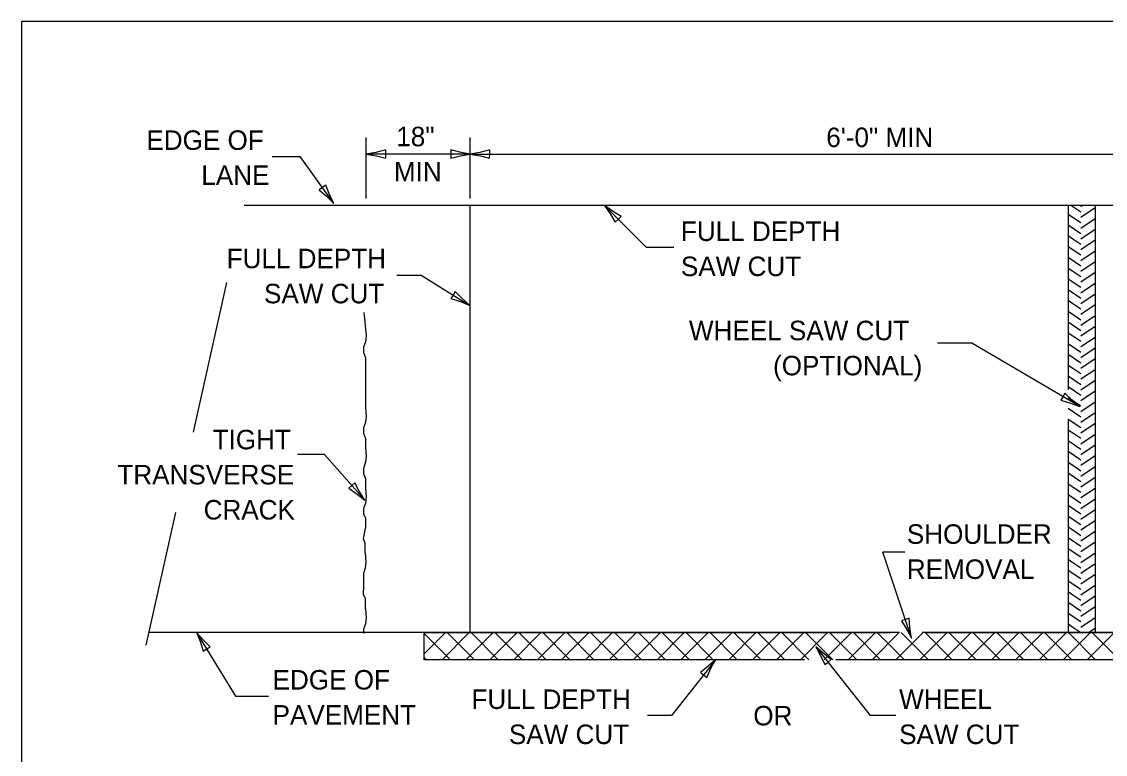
# Model space of a CAD drawing. Extents: x 2261917 to 2263177, y -3123772 to -3123372.
# Drawn here: x 2261916.7 to 2262072.3, y -3123477 to -3123371.8 of the extents above; entities that cross this region are included whole.
import ezdxf

# ---------------------------------------------------------------- set-up
doc = ezdxf.new("R2010")
doc.units = 0
for name, color, linetype in [('Default', 7, 'Continuous'), ('RD_Pr_Roadway_Dimensions', 7, 'Continuous'), ('RD_Pr_Roadway_Items', 7, 'Continuous'), ('RD_Pr_Roadway_Notes', 7, 'Continuous')]:
    doc.layers.add(name, color=color, linetype=linetype)

msp = doc.modelspace()

# ---------------------------------------------------------------- linework, layer by layer
at = {"layer": 'Default'}
msp.add_lwpolyline([(2261916.73, -3123771.81), (2262546.73, -3123771.81), (2262546.73, -3123371.81), (2261916.73, -3123371.81)], close=True, dxfattribs=at)
at = {"layer": 'RD_Pr_Roadway_Dimensions'}
for p, q in [((2261966.2, -3123397.19), (2261966.2, -3123388.42)), ((2261981.13, -3123397.19), (2261981.13, -3123388.42)), ((2261981.13, -3123390.82), (2261966.2, -3123390.82)), ((2261981.13, -3123390.82), (2262103.64, -3123390.82))]:
    msp.add_line(p, q, dxfattribs=at)
for points in [[(2261969, -3123391.4), (2261969, -3123390.82), (2261969, -3123390.23), (2261967.6, -3123390.58), (2261966.2, -3123390.82), (2261967.7, -3123391.09)], [(2261978.33, -3123390.23), (2261978.33, -3123390.82), (2261978.33, -3123391.4), (2261979.73, -3123391.06), (2261981.13, -3123390.82), (2261979.63, -3123390.55)], [(2261983.92, -3123391.4), (2261983.93, -3123390.82), (2261983.93, -3123390.23), (2261982.53, -3123390.58), (2261981.13, -3123390.82), (2261982.62, -3123391.09)]]:
    msp.add_lwpolyline(points, close=True, dxfattribs=at)
at = {"layer": 'RD_Pr_Roadway_Items'}
for p, q in [((2261948.66, -3123398.15), (2261981.12, -3123398.15)), ((2262066.97, -3123398.15), (2262066.97, -3123424.62)), ((2262067.37, -3123398.15), (2262067.64, -3123398.34)), ((2262067.64, -3123398.34), (2262068.8, -3123399.11)), ((2262068.8, -3123398.34), (2262069.08, -3123398.15)), ((2262068.8, -3123399.89), (2262070.87, -3123398.51)), ((2262070.87, -3123398.15), (2262070.87, -3123459.53)), ((2262066.97, -3123399.44), (2262068.8, -3123400.66)), ((2262068.8, -3123401.44), (2262070.87, -3123400.06)), ((2262066.97, -3123400.98), (2262068.8, -3123402.21)), ((2262068.8, -3123402.98), (2262070.87, -3123401.6)), ((2262066.97, -3123402.53), (2262067.64, -3123402.98)), ((2262067.64, -3123402.98), (2262068.8, -3123403.76)), ((2262068.8, -3123404.53), (2262070.87, -3123403.15)), ((2262066.97, -3123404.08), (2262068.8, -3123405.31)), ((2262068.8, -3123406.08), (2262070.87, -3123404.7)), ((2262066.97, -3123405.63), (2262068.8, -3123406.85)), ((2262068.8, -3123407.63), (2262070.87, -3123406.25)), ((2262066.97, -3123407.18), (2262067.64, -3123407.63)), ((2262067.64, -3123407.63), (2262068.8, -3123408.4)), ((2262068.8, -3123409.18), (2262070.87, -3123407.8)), ((2261941.42, -3123430.76), (2261946.19, -3123409.26)), ((2262066.97, -3123408.73), (2262068.8, -3123409.95)), ((2262068.8, -3123410.73), (2262070.87, -3123409.35)), ((2262066.97, -3123410.28), (2262068.8, -3123411.5)), ((2262068.8, -3123412.27), (2262070.87, -3123410.89)), ((2262066.97, -3123411.82), (2262067.64, -3123412.27)), ((2262067.64, -3123412.27), (2262068.8, -3123413.05)), ((2262068.8, -3123413.82), (2262070.87, -3123412.44)), ((2262066.97, -3123413.37), (2262068.8, -3123414.6)), ((2262068.8, -3123415.37), (2262070.87, -3123413.99)), ((2262066.97, -3123414.92), (2262068.8, -3123416.15)), ((2262068.8, -3123416.92), (2262070.87, -3123415.54)), ((2262066.97, -3123416.47), (2262067.64, -3123416.92)), ((2262067.64, -3123416.92), (2262068.8, -3123417.69)), ((2262068.8, -3123418.47), (2262070.87, -3123417.09)), ((2262066.97, -3123418.02), (2262068.8, -3123419.24)), ((2262068.8, -3123420.02), (2262070.87, -3123418.64)), ((2262066.97, -3123419.57), (2262068.8, -3123420.79)), ((2262068.8, -3123421.57), (2262070.87, -3123420.19)), ((2262066.97, -3123421.12), (2262067.64, -3123421.57)), ((2262067.64, -3123421.57), (2262068.8, -3123422.34)), ((2262068.8, -3123423.11), (2262070.87, -3123421.73)), ((2262066.97, -3123422.66), (2262068.8, -3123423.89)), ((2262068.8, -3123424.66), (2262070.87, -3123423.28)), ((2262066.97, -3123424.21), (2262068.8, -3123425.44)), ((2262068.8, -3123426.21), (2262070.87, -3123424.83)), ((2262066.97, -3123425.76), (2262067.64, -3123426.21)), ((2262067.64, -3123426.21), (2262068.8, -3123426.99)), ((2262068.8, -3123427.76), (2262070.87, -3123426.38)), ((2262066.97, -3123427.31), (2262068.8, -3123428.53)), ((2262068.8, -3123429.31), (2262070.87, -3123427.93)), ((2262066.97, -3123428.86), (2262068.8, -3123430.08)), ((2262066.97, -3123428.87), (2262066.97, -3123459.53)), ((2262068.8, -3123430.86), (2262070.87, -3123429.48)), ((2262066.97, -3123430.41), (2262067.64, -3123430.86)), ((2262067.64, -3123430.86), (2262068.8, -3123431.63)), ((2262068.8, -3123432.41), (2262070.87, -3123431.02)), ((2262066.97, -3123431.95), (2262068.8, -3123433.18)), ((2262068.8, -3123433.95), (2262070.87, -3123432.57)), ((2262066.97, -3123433.5), (2262068.8, -3123434.73)), ((2262068.8, -3123435.5), (2262070.87, -3123434.12)), ((2262066.97, -3123435.05), (2262067.64, -3123435.5)), ((2262067.64, -3123435.5), (2262068.8, -3123436.28)), ((2262068.8, -3123437.05), (2262070.87, -3123435.67)), ((2262066.97, -3123436.6), (2262068.8, -3123437.82)), ((2262068.8, -3123438.6), (2262070.87, -3123437.22)), ((2262066.97, -3123438.15), (2262068.8, -3123439.37)), ((2262068.8, -3123440.15), (2262070.87, -3123438.77)), ((2262066.97, -3123439.7), (2262067.64, -3123440.15)), ((2262067.64, -3123440.15), (2262068.8, -3123440.92)), ((2262068.8, -3123441.7), (2262070.87, -3123440.32)), ((2261934.63, -3123461.31), (2261938.86, -3123442.26)), ((2262066.97, -3123441.25), (2262068.8, -3123442.47)), ((2262068.8, -3123443.24), (2262070.87, -3123441.86)), ((2262066.97, -3123442.79), (2262068.8, -3123444.02)), ((2262068.8, -3123444.79), (2262070.87, -3123443.41)), ((2262066.97, -3123444.34), (2262067.64, -3123444.79)), ((2262067.64, -3123444.79), (2262068.8, -3123445.57)), ((2262068.8, -3123446.34), (2262070.87, -3123444.96)), ((2262066.97, -3123445.89), (2262068.8, -3123447.11)), ((2262068.8, -3123447.89), (2262070.87, -3123446.51)), ((2262066.97, -3123447.44), (2262068.8, -3123448.66)), ((2262068.8, -3123449.44), (2262070.87, -3123448.06)), ((2262066.97, -3123448.99), (2262067.64, -3123449.44)), ((2262067.64, -3123449.44), (2262068.8, -3123450.21)), ((2262068.8, -3123450.99), (2262070.87, -3123449.61)), ((2262066.97, -3123450.54), (2262068.8, -3123451.76)), ((2262068.8, -3123452.53), (2262070.87, -3123451.15)), ((2262066.97, -3123452.08), (2262068.8, -3123453.31)), ((2262068.8, -3123454.08), (2262070.87, -3123452.7)), ((2262066.97, -3123453.63), (2262067.64, -3123454.08)), ((2262067.64, -3123454.08), (2262068.8, -3123454.86)), ((2262068.8, -3123455.63), (2262070.87, -3123454.25)), ((2262066.97, -3123455.18), (2262068.8, -3123456.41)), ((2262068.8, -3123457.18), (2262070.87, -3123455.8)), ((2262066.97, -3123456.73), (2262068.8, -3123457.95)), ((2262068.8, -3123458.73), (2262070.87, -3123457.35)), ((2261981.12, -3123459.53), (2261935.03, -3123459.53)), ((2261974.52, -3123462.59), (2261977.57, -3123459.53)), ((2261978.31, -3123463.44), (2261974.52, -3123459.65)), ((2261977.09, -3123463.44), (2261981, -3123459.53)), ((2261981.74, -3123463.44), (2261977.83, -3123459.53)), ((2261980.52, -3123463.44), (2261984.43, -3123459.53)), ((2261985.17, -3123463.44), (2261981.26, -3123459.53)), ((2261983.95, -3123463.44), (2261987.86, -3123459.53)), ((2261988.6, -3123463.44), (2261984.69, -3123459.53)), ((2261987.38, -3123463.44), (2261991.29, -3123459.53)), ((2261992.03, -3123463.44), (2261988.12, -3123459.53)), ((2261990.81, -3123463.44), (2261994.72, -3123459.53)), ((2261995.46, -3123463.44), (2261991.55, -3123459.53)), ((2261994.24, -3123463.44), (2261998.15, -3123459.53)), ((2261998.89, -3123463.44), (2261994.99, -3123459.53)), ((2261997.67, -3123463.44), (2262001.58, -3123459.53)), ((2262002.32, -3123463.44), (2261998.42, -3123459.53)), ((2262001.1, -3123463.44), (2262005.01, -3123459.53)), ((2262005.75, -3123463.44), (2262001.85, -3123459.53)), ((2262004.53, -3123463.44), (2262008.44, -3123459.53)), ((2262009.18, -3123463.44), (2262005.28, -3123459.53)), ((2262007.96, -3123463.44), (2262011.87, -3123459.53)), ((2262012.61, -3123463.44), (2262008.71, -3123459.53)), ((2262011.39, -3123463.44), (2262015.3, -3123459.53)), ((2262016.04, -3123463.44), (2262012.14, -3123459.53)), ((2262014.83, -3123463.44), (2262018.73, -3123459.53)), ((2262019.47, -3123463.44), (2262015.57, -3123459.53)), ((2262018.26, -3123463.44), (2262022.16, -3123459.53)), ((2262022.9, -3123463.44), (2262019, -3123459.53)), ((2262021.69, -3123463.44), (2262025.59, -3123459.53)), ((2262026.33, -3123463.44), (2262022.43, -3123459.53)), ((2262025.12, -3123463.44), (2262029.02, -3123459.53)), ((2262029.77, -3123463.44), (2262025.86, -3123459.53)), ((2262028.55, -3123463.44), (2262032.45, -3123459.53)), ((2262033.2, -3123463.44), (2262029.29, -3123459.53)), ((2262031.98, -3123463.44), (2262035.88, -3123459.53)), ((2262036.63, -3123463.44), (2262032.72, -3123459.53)), ((2262035.41, -3123463.44), (2262039.31, -3123459.53)), ((2262040.06, -3123463.44), (2262036.15, -3123459.53)), ((2262038.84, -3123463.44), (2262042.74, -3123459.53)), ((2262043.49, -3123463.44), (2262039.58, -3123459.53)), ((2262042.27, -3123463.44), (2262046.17, -3123459.53)), ((2262046.92, -3123463.44), (2262043.01, -3123459.53)), ((2262045.7, -3123463.44), (2262049.61, -3123459.53)), ((2262050.35, -3123463.44), (2262046.44, -3123459.53)), ((2262049.13, -3123463.44), (2262053.04, -3123459.53)), ((2262053.78, -3123463.44), (2262049.87, -3123459.53)), ((2262052.56, -3123463.44), (2262056.46, -3123459.53)), ((2262057.21, -3123463.44), (2262053.3, -3123459.53)), ((2262055.99, -3123463.44), (2262059.9, -3123459.53)), ((2262060.64, -3123463.44), (2262056.73, -3123459.53)), ((2262059.42, -3123463.44), (2262063.33, -3123459.53)), ((2262064.07, -3123463.44), (2262060.16, -3123459.53)), ((2262062.85, -3123463.44), (2262066.76, -3123459.53)), ((2262067.5, -3123463.44), (2262063.59, -3123459.53)), ((2262066.28, -3123463.44), (2262070.19, -3123459.53)), ((2262066.97, -3123458.28), (2262067.64, -3123458.73)), ((2262070.93, -3123463.44), (2262067.02, -3123459.53)), ((2262067.64, -3123458.73), (2262068.8, -3123459.5)), ((2262069.71, -3123463.44), (2262073.62, -3123459.53)), ((2262069.92, -3123459.53), (2262070.87, -3123458.9)), ((2262074.36, -3123463.44), (2262070.45, -3123459.53)), ((2261974.88, -3123463.44), (2261974.52, -3123463.08))]:
    msp.add_line(p, q, dxfattribs=at)
for points in [[(2262042.78, -3123459.53), (2261981.12, -3123459.53), (2261981.12, -3123398.15), (2262103.61, -3123398.15), (2262103.61, -3123459.53), (2262046.01, -3123459.53)], [(2261965.88, -3123413.59), (2261966.21, -3123416.87), (2261966.08, -3123417.76), (2261965.82, -3123418.53), (2261965.82, -3123419.29), (2261966.08, -3123420.06), (2261966.08, -3123420.69), (2261966.08, -3123427.19)], [(2261966.08, -3123427.19), (2261966.21, -3123428.46), (2261966.08, -3123429.35), (2261965.82, -3123430.12), (2261965.82, -3123430.88), (2261966.08, -3123431.64), (2261966.08, -3123432.28), (2261966.08, -3123432.92)], [(2261966.08, -3123432.92), (2261966.21, -3123434.19), (2261966.08, -3123435.08), (2261965.82, -3123435.97), (2261965.82, -3123436.74), (2261966.08, -3123437.38), (2261966.08, -3123438.14), (2261966.08, -3123438.78)], [(2261966.08, -3123438.78), (2261966.21, -3123440.05), (2261966.08, -3123440.94), (2261965.82, -3123441.7), (2261965.82, -3123442.47), (2261966.08, -3123443.11), (2261966.08, -3123443.87), (2261966.08, -3123444.51)], [(2261966.04, -3123448.09), (2261966.04, -3123447.46), (2261966.04, -3123446.69), (2261965.79, -3123446.05), (2261966.08, -3123444.51)], [(2261966.04, -3123448.09), (2261966.17, -3123449.37), (2261966.04, -3123450.26), (2261965.79, -3123451.02), (2261965.83, -3123453.38)], [(2261966.08, -3123456.09), (2261966.08, -3123455.46), (2261966.08, -3123454.69), (2261965.82, -3123454.06), (2261965.82, -3123453.42)], [(2261966.08, -3123456.09), (2261966.21, -3123457.37), (2261966.08, -3123458.26), (2261965.82, -3123459.02), (2261965.82, -3123459.66)], [(2262029.12, -3123463.44), (2261974.52, -3123463.44), (2261974.52, -3123459.53), (2262041.53, -3123459.53)], [(2262046.44, -3123459.53), (2262109.88, -3123459.53), (2262109.88, -3123463.44), (2262033.65, -3123463.44)]]:
    msp.add_lwpolyline(points, dxfattribs=at)
at = {"layer": 'RD_Pr_Roadway_Notes'}
for p, q in [((2261952.7, -3123391.19), (2261956.71, -3123391.19)), ((2261961.55, -3123397.9), (2261956.71, -3123391.19)), ((2262000.41, -3123398.22), (2262006.38, -3123404.18)), ((2262006.38, -3123404.18), (2262010.39, -3123404.18)), ((2261970.6, -3123408.23), (2261974.11, -3123408.23)), ((2261974.11, -3123408.23), (2261981.06, -3123412.54)), ((2262053.14, -3123417.99), (2262048.23, -3123417.99)), ((2262068.65, -3123427.08), (2262053.14, -3123417.99)), ((2261960.23, -3123433.97), (2261956.35, -3123433.97)), ((2261966, -3123440.52), (2261960.23, -3123433.97)), ((2262043.55, -3123447.98), (2262040.37, -3123447.98)), ((2262044.49, -3123460.31), (2262040.37, -3123447.98)), ((2261941.85, -3123459.49), (2261947.44, -3123468.66)), ((2262030.78, -3123461.55), (2262038.57, -3123471.45)), ((2262016.38, -3123463.4), (2262010.04, -3123471.45)), ((2261947.44, -3123468.66), (2261952.17, -3123468.66)), ((2262010.04, -3123471.45), (2262006.59, -3123471.45)), ((2262042.26, -3123471.45), (2262038.57, -3123471.45))]:
    msp.add_line(p, q, dxfattribs=at)
for points in [[(2261960.39, -3123395.29), (2261959.91, -3123395.63), (2261959.44, -3123395.97), (2261960.54, -3123396.91), (2261961.55, -3123397.9), (2261960.9, -3123396.53)], [(2262001.97, -3123400.61), (2262002.39, -3123400.2), (2262002.8, -3123399.78), (2262001.57, -3123399.03), (2262000.41, -3123398.22), (2262001.27, -3123399.46)], [(2261978.99, -3123410.56), (2261978.68, -3123411.06), (2261978.37, -3123411.56), (2261979.74, -3123412.01), (2261981.06, -3123412.54), (2261979.94, -3123411.52)], [(2262066.53, -3123425.16), (2262066.24, -3123425.67), (2262065.94, -3123426.17), (2262067.32, -3123426.59), (2262068.65, -3123427.08), (2262067.5, -3123426.1)], [(2261964.59, -3123438.03), (2261964.15, -3123438.42), (2261963.71, -3123438.81), (2261964.89, -3123439.63), (2261966, -3123440.52), (2261965.21, -3123439.22)], [(2262044.16, -3123457.47), (2262043.6, -3123457.65), (2262043.05, -3123457.84), (2262043.82, -3123459.06), (2262044.49, -3123460.31), (2262044.28, -3123458.81)], [(2261942.8, -3123462.18), (2261943.3, -3123461.88), (2261943.8, -3123461.58), (2261942.78, -3123460.56), (2261941.85, -3123459.49), (2261942.39, -3123460.91)], [(2262032.05, -3123464.11), (2262032.51, -3123463.75), (2262032.97, -3123463.39), (2262031.83, -3123462.5), (2262030.78, -3123461.55), (2262031.49, -3123462.89)], [(2262014.19, -3123465.24), (2262014.65, -3123465.6), (2262015.11, -3123465.96), (2262015.7, -3123464.65), (2262016.38, -3123463.4), (2262015.24, -3123464.4)]]:
    msp.add_lwpolyline(points, close=True, dxfattribs=at)

# ---------------------------------------------------------------- texts
at = {"layer": 'RD_Pr_Roadway_Dimensions'}
for s, p in [('18"', (2261970.52, -3123389.7)), ('6\'-0" MIN', (2262032.26, -3123389.82)), ('MIN', (2261970.18, -3123394.74))]:
    msp.add_text(s, height=2.8, dxfattribs=at).set_placement(p)
at = {"layer": 'RD_Pr_Roadway_Notes'}
for s, p in [('EDGE OF', (2261934.64, -3123390.22)), ('LANE', (2261942.53, -3123395.26)), ('FULL DEPTH', (2262011.39, -3123403.3)), ('FULL DEPTH', (2261946.16, -3123407.21)), ('SAW CUT', (2262011.39, -3123408.34)), ('SAW CUT', (2261951.53, -3123412.25)), ('WHEEL SAW CUT', (2262012.54, -3123417.55)), ('(OPTIONAL)', (2262024.62, -3123422.59)), ('TIGHT', (2261944.15, -3123433.21)), ('TRANSVERSE', (2261930.48, -3123438.25)), ('CRACK', (2261942.86, -3123443.29)), ('SHOULDER', (2262043.83, -3123446.78)), ('REMOVAL', (2262043.83, -3123451.82)), ('EDGE OF', (2261952.76, -3123467.7)), ('FULL DEPTH', (2261981.32, -3123470.49)), ('WHEEL', (2262042.72, -3123470.49)), ('PAVEMENT', (2261952.76, -3123472.74)), ('OR', (2262021.78, -3123472.85)), ('SAW CUT', (2261986.69, -3123475.53)), ('SAW CUT', (2262042.72, -3123475.53))]:
    msp.add_text(s, height=2.8, dxfattribs=at).set_placement(p)

doc.saveas('drawing.dxf')
